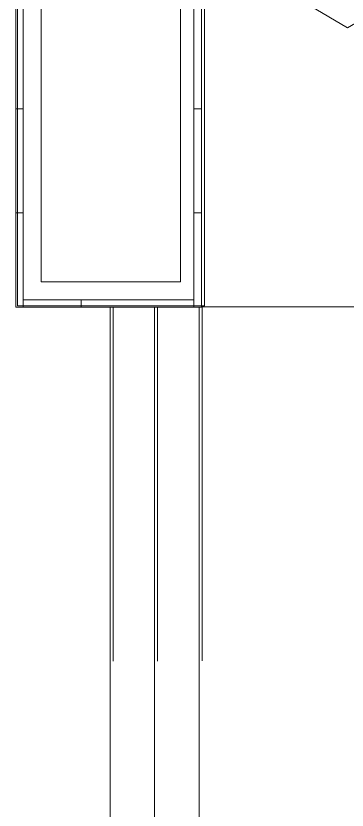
# Model space of a CAD drawing. Header units: millimetres. Extents: x -9358 to 257996, y -67499 to 9117.
# Drawn here: x -2905 to -672, y -32361 to -27018 of the extents above; entities that cross this region are included whole.
import ezdxf

# ---------------------------------------------------------------- set-up
doc = ezdxf.new("R2010")
doc.units = ezdxf.units.MM
doc.header["$LTSCALE"] = 1000
doc.linetypes.add('Overhead', pattern=[3.96875, 2.38125, -1.5875])
for name, color, linetype, lineweight in [('A-RMP', 8, 'Continuous', 9), ('A-STP', 8, 'Continuous', 9), ('A-STP-1', 8, 'Overhead', 9), ('A-TYP-WIN', 8, 'Continuous', 0), ('A-WAL-LOW-20', 8, 'Continuous', 18), ('A-WAL-LOW-30', 8, 'Continuous', 18), ('A-WAL-PAT-1', 8, 'Continuous', 9)]:
    doc.layers.add(name, color=color, linetype=linetype, lineweight=lineweight)

# ---------------------------------------------------------------- blocks, each defined once
blk = doc.blocks.new('Window Tag - Window Tag-41068-01-Ground Floor Plan')
at = {"layer": 'A-TYP-WIN'}
for p, q in [((-4.506, 1.627), (-0.238, 4.142)), ((-0.238, 4.142), (4.181, 1.556)), ((-4.506, 1.627), (-4.506, -1.959)), ((4.181, 1.556), (4.181, -1.888)), ((-4.506, -1.959), (-0.238, -4.474)), ((-0.238, -4.474), (4.181, -1.888))]:
    blk.add_line(p, q, dxfattribs=at)
blk = doc.blocks.new('Walls 245 - Walls 6-1383966-01-Ground Floor Furniture Plan')
at = {"layer": 'A-WAL-PAT-1'}
h = blk.add_hatch(dxfattribs=at)
h.set_pattern_fill('FP_110', color=256, style=0, pattern_type=2)
h.set_pattern_definition([(270, (-28375.1, -8744.6), (900, 6e-14), [700, -700]), (270, (-27925, -8044.6), (1800, 1e-13), [700, -700]), (180, (-27925.06, -8044.6), (-9e-14, -700), [])])
h.paths.add_polyline_path([(-27975.1, -8800), (-27925.1, -8800), (-27925.1, -4200), (-27975.1, -4200), (-27975.1, -8513.1)], flags=0)
at = {"layer": 'A-WAL-LOW-20'}
for p, q in [((-27975.1, -8800), (-27975.1, -4200)), ((-27975.1, -4200), (-27925.1, -4200)), ((-27925.1, -4200), (-27925.1, -8800)), ((-27925.1, -8800), (-27975.1, -8800))]:
    blk.add_line(p, q, dxfattribs=at)
blk = doc.blocks.new('Walls 246 - Walls 6-1383983-01-Ground Floor Furniture Plan')
at = {"layer": 'A-WAL-PAT-1'}
h = blk.add_hatch(dxfattribs=at)
h.set_pattern_fill('FP_111', color=256, style=0, pattern_type=2)
h.set_pattern_definition([(270, (-28114.7, -9450), (900, 6e-14), [700, -700]), (270, (-27664.7, -8750), (1800, 1e-13), [700, -700]), (180, (-27664.66, -8750), (-9e-14, -700), [])])
h.paths.add_polyline_path([(-27925.1, -8800), (-26775.1, -8800), (-26775.1, -8750), (-27925.1, -8750)], flags=0)
at = {"layer": 'A-WAL-LOW-20'}
for p, q in [((-27925.1, -8750), (-26775.1, -8750)), ((-27925.1, -8800), (-27925.1, -8750)), ((-26775.1, -8750), (-26775.1, -8800)), ((-26775.1, -8800), (-27925.1, -8800))]:
    blk.add_line(p, q, dxfattribs=at)
blk = doc.blocks.new('Walls 247 - Walls 6-1384000-01-Ground Floor Furniture Plan')
at = {"layer": 'A-WAL-PAT-1'}
h = blk.add_hatch(dxfattribs=at)
h.set_pattern_fill('FP_112', color=256, style=0, pattern_type=2)
h.set_pattern_definition([(270, (-27195.1, -8744.6), (900, 6e-14), [700, -700]), (270, (-26745, -8044.6), (1800, 1e-13), [700, -700]), (180, (-26745.06, -8044.6), (-9e-14, -700), [])])
h.paths.add_polyline_path([(-26745.1, -8800), (-26695.1, -8800), (-26695.1, -4200), (-26745.1, -4200), (-26745.1, -8513.1)], flags=0)
at = {"layer": 'A-WAL-LOW-20'}
for p, q in [((-26745.1, -8800), (-26745.1, -4200)), ((-26745.1, -4200), (-26695.1, -4200)), ((-26695.1, -4200), (-26695.1, -8800)), ((-26695.1, -8800), (-26745.1, -8800))]:
    blk.add_line(p, q, dxfattribs=at)
blk = doc.blocks.new('G')
at = {"layer": 'A-RMP'}
for p, q in [((-1650, -28820), (-1650, -28827.9)), ((-1650, -28827.9), (-410.8, -28827.9))]:
    blk.add_line(p, q, dxfattribs=at)
at = {"layer": 'A-STP'}
for p, q in [((-2270, -28830), (-2270, -34870)), ((-1970, -28830), (-1970, -34870)), ((-1670, -28830), (-1670, -34870)), ((-1654.6, -28827.9), (-1370, -28827.9)), ((-420, -28827.9), (-1370, -28827.9))]:
    blk.add_line(p, q, dxfattribs=at)
at = {"layer": 'A-STP-1'}
for p, q in [((-2250, -28830), (-2250, -34870)), ((-1950, -28830), (-1950, -34870)), ((-1650, -28827.9), (-1650, -34870))]:
    blk.add_line(p, q, dxfattribs=at)
at = {"layer": 'A-WAL-LOW-30'}
for p, q in [((-2894.6, -28820), (-2894.6, -24240)), ((-1634.6, -24240), (-1634.6, -28820)), ((-2734.6, -24400), (-2734.6, -28660)), ((-1794.6, -28660), (-1794.6, -24400)), ((-2734.6, -28660), (-1794.6, -28660)), ((-1634.6, -28820), (-2894.6, -28820))]:
    blk.add_line(p, q, dxfattribs=at)
at = {"layer": 'A-WAL-LOW-20'}
for name, p in [('Walls 245 - Walls 6-1383966-01-Ground Floor Furniture Plan', (25070.5, -20030)), ('Walls 247 - Walls 6-1384000-01-Ground Floor Furniture Plan', (25040.5, -20030)), ('Walls 246 - Walls 6-1383983-01-Ground Floor Furniture Plan', (25070.5, -20030))]:
    blk.add_blockref(name, p, dxfattribs=at)

msp = doc.modelspace()

# ---------------------------------------------------------------- block references
msp.add_blockref('G', (0, -148.1))

# ---------------------------------------------------------------- next in the draw order: block references
at = {"layer": 'A-TYP-WIN', "xscale": 99.99999999999991, "yscale": 99.99999999999991, "zscale": 99.99999999999991}
msp.add_blockref('Window Tag - Window Tag-41068-01-Ground Floor Plan', (-645.6, -26650), dxfattribs=at)

doc.saveas('drawing.dxf')
